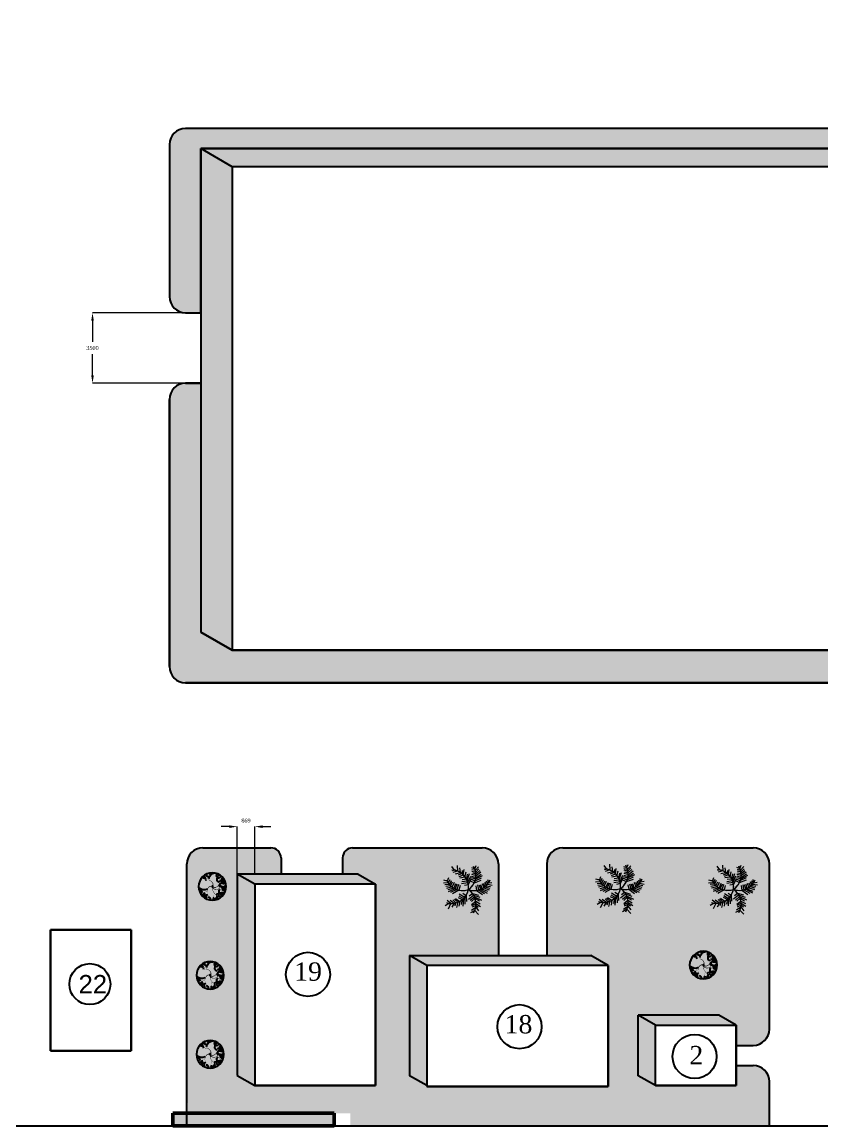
# Model space of a CAD drawing. Header units: inches. Extents: x -4475333 to 345677417, y -211198149 to 2125895.
# Drawn here: x -1376627 to -1336919, y 902548 to 957343 of the extents above; entities that cross this region are included whole.
import ezdxf

# ---------------------------------------------------------------- set-up
doc = ezdxf.new("R2010")
doc.units = ezdxf.units.IN
doc.header["$LTSCALE"] = 150
doc.header["$MEASUREMENT"] = 0
doc.linetypes.add('ACAD_ISO03W100', pattern=[30, 12, -18])
doc.linetypes.add('DASHEDX2', pattern=[1.5, 1, -0.5])
for name, color, linetype in [('12132', 7, 'Continuous'), ('HATCH', 8, 'Continuous'), ('Thiet bi', 7, 'Continuous')]:
    doc.layers.add(name, color=color, linetype=linetype)
for name, color, linetype, lineweight in [('cay co', 3, 'Continuous', 20), ('KHUNG BVE', 7, 'Continuous', 0), ('đường bìa', 6, 'DASHEDX2', 30)]:
    doc.layers.add(name, color=color, linetype=linetype, lineweight=lineweight)
doc.styles.add('KICHTHUOC', font='times.ttf')
doc.styles.add('NAM', font='arial.ttf', dxfattribs={"height": 200})
doc.styles.get("Standard").update_dxf_attribs({"font": 'times.ttf', "height": 100})
doc.dimstyles.get("Standard").update_dxf_attribs({"dimtxt": 100, "dimasz": 500, "dimexe": 0.18, "dimexo": 0.0625, "dimgap": 20, "dimtad": 1, "dimdec": 0, "dimzin": 0, "dimdsep": 46, "dimtxsty": 'Standard', "dimcen": 0.09, "dimadec": 0, "dimazin": 0, "dimtfac": 1, "dimtdec": 0, "dimtofl": 0, "dimtmove": 0, "dimatfit": 3, "dimfxl": 1, "dimtolj": 1, "dimtzin": 0, "dimlwd": 9, "dimlwe": 9, "dimarcsym": 0})

# ---------------------------------------------------------------- blocks, each defined once
blk = doc.blocks.new('A$C51A34F00')
at = {"layer": 'cay co', "lineweight": 9}
for p, q in [((1434, 5733), (1101, 6200)), ((1101, 5769), (1434, 5733)), ((1434, 5733), (1132, 5643)), ((1785, 6354), (1827, 5618)), ((2220, 5407), (2129, 6011)), ((2552, 5105), (2673, 5800)), ((3610, 6072), (4033, 5920)), ((3671, 5830), (4124, 5709)), ((4033, 5920), (4215, 6343)), ((4124, 5709), (4547, 6162)), ((4184, 5467), (4577, 5890)), ((484, 4295), (42, 4423)), ((635, 4718), (484, 4295)), ((813, 4500), (619, 4072)), ((982, 4366), (773, 3873)), ((1827, 5618), (1222, 5437)), ((1555, 5256), (2220, 5407)), ((2401, 5286), (1887, 5075)), ((2038, 4924), (2582, 5135)), ((2099, 4742), (2764, 4863)), ((2371, 4259), (3066, 4350)), ((2431, 5679), (2401, 5286)), ((2401, 4531), (3006, 4591)), ((2764, 4863), (2915, 5498)), ((3006, 4591), (3126, 5226)), ((3066, 4350), (3368, 5286)), ((3157, 4138), (3519, 4954)), ((3217, 3866), (3580, 4591)), ((3459, 4350), (4003, 4108)), ((3489, 4591), (4094, 4350)), ((3580, 4773), (4184, 4591)), ((3640, 5195), (4245, 5044)), ((3640, 4954), (4215, 4773)), ((3671, 5618), (4184, 5467)), ((3731, 5377), (4215, 5256)), ((4003, 4108), (4880, 4440)), ((4094, 4350), (4910, 4742)), ((4184, 4591), (5061, 5044)), ((4215, 5256), (4698, 5679)), ((4215, 4773), (4880, 5226)), ((4245, 5044), (4849, 5498)), ((5535, 4350), (5687, 3906)), ((5703, 4507), (5812, 4071)), ((619, 4072), (0, 4032)), ((773, 3873), (196, 3837)), ((926, 3712), (293, 3606)), ((1111, 3561), (377, 3381)), ((1340, 3412), (568, 3185)), ((1500, 3321), (593, 2930)), ((1744, 3237), (923, 2855)), ((1140, 4162), (926, 3712)), ((1377, 4124), (1111, 3561)), ((1988, 3154), (1176, 2687)), ((1564, 3971), (1340, 3412)), ((1743, 3903), (1500, 3321)), ((1940, 3858), (1744, 3237)), ((2146, 3728), (1988, 3154)), ((2341, 4017), (3157, 4138)), ((2734, 3806), (3217, 3897)), ((4187, 3705), (4288, 3118)), ((4288, 3118), (5050, 2573)), ((4404, 3814), (4539, 3177)), ((4539, 3177), (5319, 2716)), ((4606, 3839), (4790, 3236)), ((4790, 3889), (4958, 3311)), ((4790, 3236), (5654, 2758)), ((4958, 3311), (5704, 3009)), ((4991, 4024), (5201, 3437)), ((5192, 4049), (5360, 3579)), ((5201, 3437), (5913, 3185)), ((5360, 4233), (5519, 3722)), ((5360, 3579), (5980, 3412)), ((5519, 3722), (6089, 3630)), ((5687, 3906), (6298, 3806)), ((5812, 4071), (6265, 4155)), ((700, 1437), (213, 1135)), ((379, 1532), (700, 1437)), ((958, 1417), (470, 1816)), ((846, 1856), (1402, 1461)), ((1402, 1461), (1086, 938)), ((1616, 1503), (1223, 1895)), ((1420, 1977), (1842, 1572)), ((1493, 1128), (1616, 1503)), ((1537, 2068), (2105, 1701)), ((1839, 1575), (1683, 887)), ((1892, 2207), (2427, 1919)), ((1979, 2411), (2586, 2061)), ((2105, 1701), (2001, 1057)), ((2048, 2671), (2755, 2246)), ((2427, 1919), (2295, 1287)), ((2505, 2742), (2917, 2472)), ((2586, 2061), (2505, 1080)), ((2755, 2246), (2776, 1354)), ((2916, 2470), (2971, 1691)), ((3217, 2001), (3862, 2515)), ((3330, 2432), (3735, 2730)), ((3464, 1834), (4005, 2281)), ((3634, 1694), (4090, 2095)), ((3635, 1299), (4178, 1702)), ((3735, 2730), (4513, 2500)), ((3862, 2515), (4706, 2223)), ((4005, 2281), (4896, 1863)), ((4090, 2095), (4636, 1751)), ((4178, 1702), (4744, 1380)), ((637, 753), (958, 1417)), ((4037, 532), (3492, 214)), ((3604, 563), (4168, 946)), ((3673, 1161), (4204, 1417)), ((4197, 1170), (3692, 938)), ((4546, 0), (4037, 532)), ((4168, 946), (4548, 468)), ((4505, 924), (4197, 1170)), ((4204, 1417), (4794, 1031))]:
    blk.add_line(p, q, dxfattribs=at)
for centre, start, end in [((983, 3526), 352.15861, 78.46002), ((1951, 5083), 304.13422, 30.43563), ((2477, 5347), 202.8371, 289.13851), ((3955, 5347), 250.86149, 337.1629), ((1008, 3669), 262.14411, 348.44552), ((1951, 1353), 329.56437, 55.86578)]:
    blk.add_arc(centre, 2253, start, end, dxfattribs=at)
blk = doc.blocks.new('CAY6')
at = {"color": 3}
for points in [[(-301, 851, 0, 0, -0.047364), (-273, 733, 0, 0, -0.075072), (-274, 656, 0, 0, -0.003543), (-289, 561, 0, 0, -0.010099), (-296, 528, 0, 2.51, -0.013906), (-312, 463, 2.51, 6, 0.01), (-335, 372, 6, 7.96, 0.046202), (-340, 331, 7.96, 12, 0.022337), (-340, 244, 12, 12, 0)], [(-59, 901, 0, 1.39, 0), (-40, 858, 1.39, 2.61, 0), (-22, 821, 2.61, 3.67, 0), (-5, 788, 3.67, 4.61, 0), (10, 760, 4.61, 5.43, 0), (23, 736, 5.43, 6.17, 0), (36, 714, 6.17, 6.84, 0), (47, 695, 6.84, 7.45, 0), (57, 677, 7.45, 8.04, 0), (67, 659, 8.04, 8.59, 0), (75, 642, 8.59, 9.13, 0), (82, 625, 9.13, 9.65, 0), (88, 609, 9.65, 10.2, 0), (94, 593, 10.2, 10.7, 0), (99, 576, 10.7, 11.2, 0), (103, 560, 11.2, 11.7, 0), (107, 543, 11.7, 12.2, 0), (110, 526, 12.2, 12.7, 0), (112, 509, 12.7, 13.2, 0), (114, 492, 13.2, 13.6, 0), (115, 477, 13.6, 14.1, 0), (117, 462, 14.1, 14.4, 0), (118, 449, 14.4, 14.8, 0), (118, 439, 14.8, 15, 0), (119, 430, 15, 15, 0)], [(-851, 324, 0, 4.75, -0.117411), (-677, 401, 4.75, 9, -0.113734), (-529, 394, 9, 15.4, -0.04857), (-403, 346, 15.4, 18, -0.124462), (-362, 311, 18, 23.4, -0.142517), (-338, 239, 23.4, 30, 0.11679), (-312, 150, 30, 37.5, 0.058327), (-257, 73, 37.5, 45, 0.057981), (-185, 11, 45, 51.3, 0.142519), (-108, -14, 51.3, 60, 0.100124), (4, 5, 60, 60, 0)], [(-136, -882, 0, 4.75, -0.101447), (-231, -747, 4.75, 9, -0.113734), (-257, -602, 9, 15.4, -0.04857), (-238, -468, 15.4, 18, -0.124462), (-213, -421, 18, 23.4, -0.142517), (-148, -381, 23.4, 30, 0.11679), (-66, -336, 30, 37.5, 0.058327), (-4, -265, 37.5, 45, 0.057981), (41, -181, 45, 51.3, 0.142519), (48, -100, 51.3, 60, 0.100124), (4, 5, 60, 60, 0)], [(723, 533, 0, 4.75, -0.101447), (695, 371, 4.75, 9, -0.113734), (611, 249, 9, 15.4, -0.04857), (503, 168, 15.4, 18, -0.124462), (452, 152, 18, 23.4, -0.142517), (378, 170, 23.4, 30, 0.11679), (289, 195, 30, 37.5, 0.058327), (194, 189, 37.5, 45, 0.057981), (103, 161, 45, 51.3, 0.142519), (41, 109, 51.3, 60, 0.100124), (-2, 3, 60, 60, 0)], [(903, -6, 0, 4.75, -0.101447), (783, -119, 4.75, 9, -0.113734), (643, -166, 9, 15.4, -0.04857), (507, -166, 15.4, 18, -0.124462), (457, -148, 18, 23.4, -0.142517), (408, -90, 23.4, 30, 0.11679), (352, -16, 30, 37.5, 0.058327), (273, 36, 37.5, 45, 0.057981), (183, 68, 45, 51.3, 0.142519), (102, 63, 51.3, 60, 0.100124), (4, 5, 60, 60, 0)], [(565, 699, 0, 3.73, 0), (470, 663, 3.73, 6.94, 0), (390, 627, 6.94, 9.69, 0), (323, 593, 9.69, 12, 0), (268, 560, 12, 14, 0), (223, 529, 14, 15.8, 0), (187, 499, 15.8, 17.2, 0), (157, 472, 17.2, 18.5, 0), (133, 447, 18.5, 19.6, 0), (113, 424, 19.6, 20.6, 0), (96, 403, 20.6, 21.4, 0), (83, 384, 21.4, 22.2, 0), (71, 366, 22.2, 23, 0), (61, 348, 23, 23.7, 0), (53, 330, 23.7, 24.5, 0), (45, 310, 24.5, 25.3, 0), (38, 290, 25.3, 26.1, 0), (31, 267, 26.1, 27.1, 0), (24, 242, 27.1, 28.2, 0), (18, 214, 28.2, 29.4, 0), (12, 181, 29.4, 30.7, 0), (7, 144, 30.7, 32.3, 0), (3, 102, 32.3, 34, 0), (1, 54, 34, 36, 0), (0, 0, 36, 36, 0)], [(889, -188, 0, 0, -0.051925), (762, -147, 0, 0, -0.075072), (697, -106, 0, 0, -0.003543), (625, -42, 0, 0, -0.010099), (601, -19, 0, 2.51, -0.013906), (554, 29, 2.51, 6, 0.01), (489, 96, 6, 7.96, 0.046202), (457, 123, 7.96, 12, 0.022337), (384, 169, 12, 12, 0)], [(-752, -481, 0, 0, -0.047364), (-644, -427, 0, 0, -0.075072), (-569, -410, 0, 0, -0.003543), (-473, -405, 0, 0, -0.010099), (-439, -404, 0, 2.51, -0.013906), (-372, -405, 2.51, 6, 0.01), (-278, -407, 6, 7.96, 0.046202), (-237, -403, 7.96, 12, 0.022337), (-152, -384, 12, 12, 0)], [(602, -682, 0, 0, -0.051925), (525, -574, 0, 0, -0.075072), (498, -502, 0, 0, -0.003543), (479, -408, 0, 0, -0.010099), (473, -375, 0, 2.51, -0.013906), (464, -308, 2.51, 6, 0.01), (453, -215, 6, 7.96, 0.046202), (444, -175, 7.96, 12, 0.022337), (412, -94, 12, 12, 0)]]:
    blk.add_lwpolyline(points, format="xyseb", dxfattribs=at)
for radius in [910, 31.2]:
    blk.add_circle((0, 0), radius, dxfattribs=at)
for centre, radius, start, end in [((-581, 705), 178, 325.9377, 27.67341), ((-292, 844), 160, 275.95756, 15.34599), ((-72, 1038), 322, 287.81554, 329.95009), ((213, 862), 135, 165.19548, 220.88456), ((360, 806), 125, 147.14461, 246.17038), ((448, 679), 140, 117.772, 215.04718), ((-541, -234), 457, 61.82792, 143.86289), ((-1003, 517), 363, 287.43552, 341.15458), ((-560, 650), 161, 206.97471, 283.83658), ((-699, 515), 180, 317.92006, 61.30615), ((577, 2099), 1803, 230.65193, 240.99299), ((438, 703), 240, 220.54801, 303.45319), ((591, 588), 158, 146.30768, 234.23397), ((660, 313), 219, 124.85782, 221.24401), ((493, 725), 81.6, 236.54115, 344.15237), ((668, -73), 187, 136.93388, 223.87016), ((697, 688), 294, 226.92091, 288.64484), ((720, -144), 219, 88.00647, 184.39266), ((452, 611), 144, 304.85782, 28.41799), ((654, 376), 152, 42.30629, 123.45319), ((1470, -1593), 1803, 108.62854, 118.96959), ((538, 601), 103, 310.42465, 10.97116), ((953, 35), 291, 110.3981, 183.24598), ((830, 118), 158, 109.45634, 197.38262), ((796, 343), 164, 241.09804, 295.90732), ((733, 219), 144, 268.00647, 351.56665), ((902, 128), 178, 204.11093, 265.65001), ((833, 286), 81.6, 199.6898, 307.30102), ((752, 336), 72.8, 289.45634, 19.8214), ((-549, -721), 178, 68.93442, 138.39314), ((-2164, 100), 1803, 332.99072, 343.79308), ((-291, -733), 88.3, 66.21783, 184.76698), ((187, -471), 425, 184.5943, 267.02359), ((429, -726), 144, 128.29388, 234.04489), ((495, -457), 187, 100.08254, 187.01881), ((964, -400), 659, 187.01881, 217.14056), ((353, -781), 233, 18.51949, 96.97856), ((225, -2155), 1803, 71.77719, 82.11825), ((1008, 255), 659, 223.87016, 253.99191), ((788, -543), 291, 73.54675, 146.39463), ((748, -416), 233, 55.37084, 133.8299), ((803, -437), 178, 167.25958, 228.79867), ((776, -326), 144, 165.14523, 270.89624), ((847, -202), 164, 204.24669, 259.05597), ((-602, -759), 224, 347.05633, 4.76698), ((-71, -822), 66.7, 129.08344, 263.45776)]:
    blk.add_arc(centre, radius, start, end, dxfattribs=at)
blk = doc.blocks.new('*D258')
at = {"layer": 'Defpoints', "color": 0, "lineweight": 0, "transparency": 16777216}
for p in [(-1365076, 917404), (-1365945, 915043), (-1365076, 915043)]:
    blk.add_point(p, dxfattribs=at)
at = {"layer": 'KHUNG BVE', "color": 0, "lineweight": 9, "transparency": 16777216}
for p, q in [((-1366345, 917404), (-1366745, 917404)), ((-1365945, 915043), (-1365945, 917404)), ((-1365076, 915043), (-1365076, 917404)), ((-1364676, 917404), (-1364276, 917404))]:
    blk.add_line(p, q, dxfattribs=at)
at = {"layer": 'KHUNG BVE', "color": 0, "lineweight": 0, "transparency": 16777216}
for points in [[(-1366345, 917471), (-1366345, 917337), (-1365945, 917404)], [(-1364676, 917471), (-1364676, 917337), (-1365076, 917404)]]:
    blk.add_solid(points, dxfattribs=at)
at = {"layer": 'KHUNG BVE', "color": 0, "lineweight": 0, "transparency": 16777216, "insert": (-1365511, 917706), "char_height": 200, "attachment_point": 5, "style": 'KICHTHUOC'}
blk.add_mtext('\\A1;869', dxfattribs=at)
blk = doc.blocks.new('*D264')
at = {"layer": 'Defpoints', "color": 0, "lineweight": 0, "transparency": 16777216}
for p in [(-1367750, 942915), (-1373129, 939415), (-1367750, 939415)]:
    blk.add_point(p, dxfattribs=at)
at = {"layer": 'KHUNG BVE', "color": 0, "lineweight": 9, "transparency": 16777216}
for p, q in [((-1367750, 942915), (-1373129, 942915)), ((-1373129, 942515), (-1373129, 941466)), ((-1373129, 939815), (-1373129, 940863)), ((-1367750, 939415), (-1373129, 939415))]:
    blk.add_line(p, q, dxfattribs=at)
at = {"layer": 'KHUNG BVE', "color": 0, "lineweight": 0, "transparency": 16777216}
for points in [[(-1373195, 942515), (-1373062, 942515), (-1373129, 942915)], [(-1373195, 939815), (-1373062, 939815), (-1373129, 939415)]]:
    blk.add_solid(points, dxfattribs=at)
at = {"layer": 'KHUNG BVE', "color": 0, "lineweight": 0, "transparency": 16777216, "insert": (-1373129, 941165), "char_height": 200, "attachment_point": 5, "style": 'KICHTHUOC'}
blk.add_mtext('\\A1;3500', dxfattribs=at)

msp = doc.modelspace()

# ---------------------------------------------------------------- hatches: boundary and pattern name
at = {"layer": '12132', "lineweight": 5}
h = msp.add_hatch(dxfattribs=at)
h.set_pattern_fill('GRASS,_O', scale=80)
h.set_pattern_definition([(90, (-1266597.6, 941849.9), (-1436.84, 1436.84), [381, -2492.68]), (45, (-1266597.6, 941849.9), (-1436.84, 1436.84), [381, -1651]), (135, (-1266597.6, 941849.9), (-1436.84, -1436.84), [381, -1651])])
h.paths.add_polyline_path([(-1265817.5, 942604.8), (-1268119, 942604.8), (-1268119, 941598.2), (-1268211.4, 941438.2), (-1267189.4, 940848.2), (-1267189.4, 930848.2), (-1265189.4, 930848.2), (-1265189.4, 936243.9), (-1265817.5, 936243.9)])
h.paths.add_polyline_path([(-1272988.7, 942091.8), (-1272988.7, 942618), (-1284089, 942648.2, 0.4142136), (-1284889, 941848.2), (-1284889, 934148.2, 0.4142136), (-1284089, 933348.2), (-1283488.5, 933348.2), (-1283488.5, 941598.2), (-1272119, 941598.2)])
h.paths.add_polyline_path([(-1283488.5, 928348.2), (-1284089, 928348.2, 0.4142136), (-1284889, 927548.2), (-1284889, 924015.7), (-1283488.5, 924015.7)], flags=17)
h.paths.add_polyline_path([(-1265189.4, 930848.2), (-1267189.4, 930848.2), (-1267189.4, 920848.2), (-1282189.4, 920848.2), (-1283488.5, 921598.2), (-1283488.5, 924015.7), (-1284889, 924015.7), (-1284889, 920999.6, 0.4142136), (-1284389, 920499.6), (-1265189.4, 920499.6)])
h.paths.add_polyline_path([(-1322634.1, 917548.2, 0.4142136), (-1323434.1, 918348.2), (-1333727.7, 918348.2, 0.4142136), (-1334527.7, 917548.2), (-1334527.7, 903176.2), (-1328056.8, 903176.2), (-1328056.8, 902548.2), (-1309642.9, 902548.2), (-1309642.9, 918348.2), (-1318569.5, 918348.2, 0.4142136), (-1319369.5, 917548.2), (-1319369.5, 915248.2), (-1313506.4, 915248.2), (-1311774.4, 914248.2), (-1311774.4, 904548.2), (-1328774.4, 904548.2), (-1330506.4, 905548.2), (-1330506.4, 915248.2), (-1322634.1, 915248.2)])
h.paths.add_polyline_path([(-1304607.5, 918348.2), (-1309642.9, 918348.2), (-1309642.9, 902548.2), (-1276333.8, 902548.2), (-1276333.8, 918348.2), (-1284889, 918348.2), (-1286658.5, 918348.2), (-1288221, 918348.2, 0.4142136), (-1289021, 917548.2), (-1289021, 917044.6), (-1279633, 917044.6), (-1278764.9, 916548.2), (-1278764.9, 904548.2), (-1306764.9, 904548.2), (-1307633, 905044.6), (-1307633, 917044.6), (-1303807.5, 917044.6), (-1303807.5, 917548.2, 0.4142136)])
h.paths.add_polyline_path([(-1292221, 918348.2), (-1299657.5, 918348.2, 0.4142136), (-1300307.5, 917698.2), (-1300307.5, 917044.6), (-1291421, 917044.6), (-1291421, 917548.2, 0.4142136)])
h.paths.add_polyline_path([(-1271817.5, 918348.2), (-1276333.8, 918348.2), (-1276333.8, 902548.2), (-1265189.4, 902548.2), (-1265189.4, 918348.2), (-1267773.7, 918348.2, 0.4142136), (-1268573.7, 917548.2), (-1268573.7, 913923.2), (-1267423.2, 913923.2), (-1266773.7, 913548.2), (-1266773.7, 904548.2), (-1272773.7, 904548.2), (-1273423.2, 904923.2), (-1273423.2, 913923.2), (-1271017.5, 913923.2), (-1271017.5, 917548.2, 0.4142136)])
h.paths.add_polyline_path([(-1378389.9, 939370.5, 0.4142136), (-1379289.9, 940270.5), (-1380189.9, 940270.5), (-1380189.9, 930770.5), (-1392189.9, 930770.5), (-1393489, 931520.5), (-1393489, 956520.5), (-1381489, 956520.5), (-1380189.9, 955770.5), (-1380189.9, 946270.5), (-1379289.9, 946270.5, 0.4142136), (-1378389.9, 947170.5), (-1378389.9, 957733.9), (-1395189.4, 957733.9), (-1395189.4, 902548.2), (-1378389.9, 902548.2), (-1378389.9, 904748.2, 0.4142136), (-1379189.9, 905548.2), (-1379645.9, 905548.2), (-1379645.9, 904548.2), (-1383645.9, 904548.2), (-1384515.6, 905041.8), (-1384515.6, 908041.8), (-1380515.6, 908041.8), (-1379645.9, 907548.2), (-1379645.9, 906548.2), (-1379189.9, 906548.2, 0.4142136), (-1378389.9, 907348.2), (-1378389.9, 918772.6, 0.4142136), (-1378889.9, 919272.6), (-1380189.9, 919272.6), (-1380189.9, 913972.6), (-1390189.9, 913972.6), (-1391489, 914722.6), (-1391489, 927722.6), (-1381489, 927722.6), (-1380189.9, 926972.6), (-1380189.9, 921672.6), (-1378889.9, 921672.6, 0.4142136), (-1378389.9, 922172.6)])
h.paths.add_polyline_path([(-1363771.1, 915851.3, 0.4142136), (-1364271.1, 916351.3), (-1367647.9, 916351.3, 0.4142136), (-1368447.9, 915551.3), (-1368447.9, 910995.9), (-1368389.9, 902548.2), (-1368332.1, 902548.2), (-1368332.1, 903176.2), (-1360332.1, 903176.2), (-1360332.1, 902548.2), (-1356529.2, 902548.2), (-1356529.2, 904548.2), (-1357398.8, 905041.8), (-1357398.8, 911002.2), (-1352982.4, 911002.2), (-1352982.4, 915551.3, 0.4142136), (-1353782.4, 916351.3), (-1360215.1, 916351.3, 0.4142136), (-1360715.1, 915851.3), (-1360715.1, 915043.4), (-1359945.2, 915043.4), (-1359076.4, 914548.2), (-1359076.4, 904548.2), (-1365076.4, 904548.2), (-1365945.2, 905043.4), (-1365945.2, 915043.4), (-1363771.1, 915043.4)])
h.paths.add_polyline_path([(-1339527.7, 915551.3, 0.4142136), (-1340327.7, 916351.3), (-1349782.4, 916351.3, 0.4142136), (-1350582.4, 915551.3), (-1350582.4, 911002.2), (-1348398.8, 911002.2), (-1347529.2, 910508.6), (-1347529.2, 904508.6), (-1345175.2, 904548.2), (-1346044.9, 905041.8), (-1346044.9, 908041.8), (-1342044.9, 908041.8), (-1341175.2, 907548.2), (-1341175.2, 906548.2), (-1340327.7, 906548.2, 0.4142136), (-1339527.7, 907348.2)])
h.paths.add_polyline_path([(-1349761.3, 904508.6), (-1356529.2, 904508.6), (-1356529.2, 902548.2), (-1349761.3, 902548.2)])
h.paths.add_polyline_path([(-1339527.7, 904748.2, 0.4142136), (-1340327.7, 905548.2), (-1341175.2, 905548.2), (-1341175.2, 904548.2), (-1345175.2, 904548.2), (-1347529.2, 904508.6), (-1349761.3, 904508.6), (-1349761.3, 902548.2), (-1339527.7, 902548.2)])
h.paths.add_polyline_path([(-1265189.4, 983745.7), (-1267189.4, 983745.7), (-1267189.4, 956745.7), (-1286189.4, 956745.7), (-1287485.9, 957500.2), (-1287485.9, 967746.3), (-1288387.1, 967745.7, 0.4138068), (-1289285.9, 966845.7), (-1289285.9, 956545.7, 0.4142136), (-1288485.9, 955745.7), (-1265189.4, 955745.7)])
h.paths.add_polyline_path([(-1327671.3, 987487.6), (-1329449.6, 987487.6), (-1330748.6, 988237.6), (-1330748.6, 993487.6), (-1334529.6, 993487.6), (-1334529.6, 987487.6), (-1336329.6, 987487.6), (-1336330.4, 984944.8), (-1327672, 984944.8)])
h.paths.add_polyline_path([(-1278407.7, 997548.2), (-1324389.7, 997548.2), (-1324389.7, 994737.6), (-1315748.6, 994737.6), (-1314449.6, 993987.6), (-1314449.6, 987487.6), (-1316227.8, 987487.6), (-1316228.6, 984944.8), (-1307992.7, 984944.8), (-1307991.9, 987487.6), (-1309281.6, 987487.6), (-1310147.6, 987987.6), (-1310147.6, 990987.6), (-1306147.6, 990987.6), (-1305281.6, 990487.6), (-1305281.6, 987487.6), (-1306571.3, 987487.6), (-1306572, 984944.8), (-1296427.3, 984944.8), (-1296426.5, 987487.6), (-1298226.5, 987487.6), (-1299525.6, 988237.6), (-1299525.6, 994237.6), (-1293525.6, 994237.6), (-1292226.5, 993487.6), (-1292226.5, 987487.6), (-1294026.5, 987487.6), (-1294027.3, 984944.8), (-1294027.2, 984932.1), (-1291710.6, 984919.7), (-1283912.6, 989734), (-1283912.6, 993460.2), (-1278407.7, 993460.2)])
h.paths.add_polyline_path([(-1265189.4, 997548.2), (-1278407.7, 997548.2), (-1278407.7, 993460.2), (-1271912.6, 993460.2), (-1265189.4, 993460.2)])
h.paths.add_polyline_path([(-1265189.4, 993460.2), (-1271912.6, 993460.2), (-1271912.6, 987460.2), (-1283753.6, 987460.2), (-1289045.8, 984239.8, 0.2617789), (-1289285.9, 983812.6), (-1289285.9, 974045.7, 0.4142136), (-1288785.9, 973545.7), (-1287485.9, 973545.7), (-1287485.9, 984500.2), (-1268485.9, 984500.2), (-1267189.4, 983745.7), (-1265189.4, 983745.7)])
h.paths.add_polyline_path([(-1378454.5, 983649.8), (-1380646.7, 987531.8), (-1389167.8, 987531.8), (-1390466.9, 988281.8), (-1390466.9, 994281.8), (-1384949.1, 994281.8), (-1384949.1, 997548.2), (-1395189.4, 997548.2), (-1395189.4, 957733.9), (-1378389.9, 957733.9), (-1378389.9, 960564.2, 0.4142136), (-1379189.9, 961364.2), (-1380189.9, 961364.2), (-1380189.9, 959564.2), (-1389189.9, 959564.2), (-1390489, 960314.2), (-1390489, 966314.2), (-1381489, 966314.2), (-1380189.9, 965564.2), (-1380189.9, 963764.2), (-1379189.9, 963764.2, 0.4142136), (-1378389.9, 964564.2), (-1378389.9, 970102.3, 0.4142136), (-1379189.9, 970902.3), (-1380189.9, 970902.3), (-1380189.9, 969102.3), (-1386189.9, 969102.3), (-1387489, 969852.3), (-1387489, 975852.3), (-1381489, 975852.3), (-1380189.9, 975102.3), (-1380189.9, 973302.3), (-1379189.9, 973302.3, 0.4142136), (-1378389.9, 974102.3), (-1378389.9, 979832.2, 0.4142136), (-1378889.9, 980332.2), (-1380189.9, 980332.2), (-1380189.9, 978893.3), (-1384189.9, 978893.3), (-1385055.9, 979393.3), (-1385055.9, 983393.3), (-1384189.9, 982893.3), (-1380189.9, 982893.3), (-1380189.9, 981544.9), (-1378889.9, 981544.9, 0.4142136), (-1378389.9, 982044.9), (-1378389.9, 983404, 0.129229)])
h.paths.add_polyline_path([(-1334529.6, 997548.2), (-1384949.1, 997548.2), (-1384949.1, 994281.8), (-1378466.9, 994281.8), (-1377167.8, 993531.8), (-1377167.8, 987531.8), (-1378074.2, 987531.8), (-1376580.3, 984945.5), (-1375447.4, 984945.5), (-1360153.8, 984945.5), (-1360153.1, 987487.6), (-1370953.1, 987487.6), (-1372252.1, 988237.6), (-1372252.1, 996237.6), (-1347252.1, 996237.6), (-1345953.1, 995487.6), (-1345953.1, 987487.6), (-1356753.1, 987487.6), (-1356753.9, 984945.5), (-1338730.4, 984944.8), (-1338729.6, 987487.6), (-1340529.6, 987487.6), (-1341828.7, 988237.6), (-1341828.7, 994237.6), (-1335828.7, 994237.6), (-1334529.6, 993487.6)])
h.paths.add_polyline_path([(-1324389.7, 997548.2), (-1334529.6, 997548.2), (-1334529.6, 993487.6), (-1330748.6, 993487.6), (-1330748.6, 994737.6), (-1324389.7, 994737.6)])
h.paths.add_polyline_path([(-1325271.3, 987487.6), (-1325272, 984944.8), (-1318628.6, 984944.8), (-1318627.8, 987487.6)])
h = msp.add_hatch(color=7, dxfattribs=at)
h.dxf.hatch_style = 1
h.paths.add_polyline_path([(-1266773.7, 913548.2), (-1267423.2, 913923.2), (-1273423.2, 913923.2), (-1272773.7, 913548.2)])
h.paths.add_polyline_path([(-1272773.7, 913548.2), (-1273423.2, 913923.2), (-1273423.2, 904923.2), (-1272773.7, 904548.2)])
h.paths.add_polyline_path([(-1343654.9, 905088), (-1342526.5, 905088), (-1342526.5, 907033.7), (-1343654.9, 907033.7)], flags=9)
h.paths.add_polyline_path([(-1331131.9, 969802.7), (-1329250.7, 969802.7), (-1329250.7, 971198.5), (-1331131.9, 971198.5)], flags=9)
h.paths.add_polyline_path([(-1332230.3, 936939.7), (-1331064.9, 936939.7), (-1331064.9, 938312.2), (-1332230.3, 938312.2)], flags=9)
h.paths.add_polyline_path([(-1274091.3, 993380), (-1272290.1, 993380), (-1272290.1, 995325.7), (-1274091.3, 995325.7)], flags=9)
h.paths.add_polyline_path([(-1312642.6, 988199.3), (-1310769.1, 988199.3), (-1310769.1, 989571.8), (-1312642.6, 989571.8)], flags=9)
h.paths.add_polyline_path([(-1270648.7, 908862.4), (-1269520.3, 908862.4), (-1269520.3, 910808.1), (-1270648.7, 910808.1)], flags=9)
h.paths.add_polyline_path([(-1382125.6, 905088), (-1380997.2, 905088), (-1380997.2, 907033.7), (-1382125.6, 907033.7)], flags=9)
h.paths.add_polyline_path([(-1363204.7, 990986.7), (-1361331.3, 990986.7), (-1361331.3, 992359.1), (-1363204.7, 992359.1)], flags=9)
h.paths.add_polyline_path([(-1300393.7, 990050.3), (-1298512.2, 990050.3), (-1298512.2, 991447), (-1300393.7, 991447)], flags=9)
h.paths.add_polyline_path([(-1342904.1, 989858), (-1341030.6, 989858), (-1341030.6, 991230.4), (-1342904.1, 991230.4)], flags=9)
h.paths.add_polyline_path([(-1328048.9, 990438.2), (-1326175.4, 990438.2), (-1326175.4, 991810.6), (-1328048.9, 991810.6)], flags=9)
h.paths.add_polyline_path([(-1384428.3, 977745.9), (-1382547, 977745.9), (-1382547, 979141.7), (-1384428.3, 979141.7)], flags=9)
h.paths.add_polyline_path([(-1384610.7, 965769.7), (-1383438.8, 965824.3), (-1383503.7, 967218.6), (-1384675.7, 967164)], flags=9)
h.paths.add_polyline_path([(-1382710.2, 988729.2), (-1381537, 988729.2), (-1381537, 990125), (-1382710.2, 990125)], flags=9)
h.paths.add_polyline_path([(-1374051, 913871.5), (-1372177.5, 913871.5), (-1372177.5, 915244), (-1374051, 915244)], flags=9)
h.paths.add_polyline_path([(-1385804.8, 945606), (-1384631.5, 945606), (-1384631.5, 947001.7), (-1385804.8, 947001.7)], flags=9)
h.paths.add_polyline_path([(-1274280.3, 935613), (-1273122.6, 935613), (-1273122.6, 936962.1), (-1274280.3, 936962.1)], flags=9)
h.paths.add_polyline_path([(-1276081.5, 972418.4), (-1274208, 972418.4), (-1274208, 973790.8), (-1276081.5, 973790.8)], flags=9)
h.paths.add_polyline_path([(-1385501, 921809.8), (-1383627.6, 921809.8), (-1383627.6, 923182.3), (-1385501, 923182.3)], flags=9)
h.paths.add_polyline_path([(-1363255.1, 909237.2), (-1361454, 909237.2), (-1361454, 911182.8), (-1363255.1, 911182.8)], flags=9)
h.paths.add_polyline_path([(-1352790.3, 906621.1), (-1350989.2, 906621.1), (-1350989.2, 908566.8), (-1352790.3, 908566.8)], flags=9)
h.paths.add_polyline_path([(-1293409.6, 910716.6), (-1292246, 910716.6), (-1292246, 912083.5), (-1293409.6, 912083.5)], flags=9)
h.paths.add_polyline_path([(-1321473, 909538.8), (-1320344.6, 909538.8), (-1320344.6, 911484.5), (-1321473, 911484.5)], flags=9)
h = msp.add_hatch(dxfattribs=at)
h.set_pattern_fill('AR-B816', scale=40)
h.set_pattern_definition([(0, (-1373830.9, 1435236.1), (0, 320), []), (90, (-1373830.9, 1435236.1), (-320, 320), [320, -320])])
edge = h.paths.add_edge_path()
edge.add_arc((-1311489.4, 951261.9), 800, 0, 90)
edge.add_line((-1311489.4, 952061.9), (-1368510.2, 952061.9))
edge.add_arc((-1368510.2, 951261.9), 800, 90, 180)
edge.add_line((-1369310.2, 951261.9), (-1369310.2, 943714.6))
edge.add_arc((-1368510.2, 943714.6), 800, 180, 270)
edge.add_line((-1368510.2, 942914.6), (-1367749.8, 942914.6))
edge.add_line((-1367749.8, 942914.6), (-1367749.8, 951061.9))
edge.add_line((-1367749.8, 951061.9), (-1310689.4, 951061.9))
edge.add_line((-1310689.4, 951061.9), (-1310689.4, 951261.9))
h = msp.add_hatch(color=7, dxfattribs=at)
h.dxf.hatch_style = 1
h.paths.add_polyline_path([(-1295749.8, 951061.9), (-1367749.8, 951061.9), (-1366189.4, 950164.6), (-1294189.4, 950164.6)])
h = msp.add_hatch(color=7, dxfattribs=at)
h.dxf.hatch_style = 1
h.paths.add_polyline_path([(-1367749.8, 951061.9), (-1367749.8, 927061.9), (-1366189.4, 926164.6), (-1366189.4, 950164.6)])
h = msp.add_hatch(dxfattribs=at)
h.set_pattern_fill('AR-B816', scale=40)
h.set_pattern_definition([(0, (-1375891.9, 1449865.04), (0, 320), []), (90, (-1375891.9, 1449865.04), (-320, 320), [320, -320])])
edge = h.paths.add_edge_path()
edge.add_line((-1369310.2, 925861.9), (-1369310.2, 938614.6))
edge.add_arc((-1368510.2, 938614.6), 800, 90, 180, ccw=False)
edge.add_line((-1368510.2, 939414.6), (-1367749.8, 939414.6))
edge.add_line((-1367749.8, 939414.6), (-1367749.8, 927061.9))
edge.add_line((-1367749.8, 927061.9), (-1366189.4, 926164.6))
edge.add_line((-1366189.4, 926164.6), (-1294189.4, 926164.6))
edge.add_line((-1294189.4, 926164.6), (-1294189.4, 927658.7))
edge.add_line((-1294189.4, 927658.7), (-1293807, 927658.7))
edge.add_arc((-1293807, 926708.7), 950, 0, 90, ccw=False)
edge.add_line((-1292857, 926708.7), (-1292857, 926023.7))
edge.add_line((-1292857, 926023.7), (-1292857, 925346.9))
edge.add_arc((-1293657, 925346.9), 800, -90, 0, ccw=False)
edge.add_line((-1293657, 924546.9), (-1368510.2, 924546.9))
edge.add_arc((-1368510.2, 925346.9), 800, 180, 270, ccw=False)
edge.add_line((-1369310.2, 925346.9), (-1369310.2, 925861.9))
h = msp.add_hatch(color=7, dxfattribs=at)
h.dxf.hatch_style = 1
h.paths.add_polyline_path([(-1359076.4, 914548.2), (-1365076.4, 914548.2), (-1365945.2, 915043.4), (-1359945.2, 915043.4)])
h = msp.add_hatch(color=7, dxfattribs=at)
h.dxf.hatch_style = 1
h.paths.add_polyline_path([(-1365076.4, 914548.2), (-1365076.4, 904548.2), (-1365945.2, 905043.4), (-1365945.2, 915043.4)])
h = msp.add_hatch(color=0, dxfattribs=at)
h.dxf.hatch_style = 1
h.paths.add_polyline_path([(-1348398.8, 911002.2), (-1357398.8, 911002.2), (-1356529.2, 910508.6), (-1347529.2, 910508.6)])
h.paths.add_polyline_path([(-1356529.2, 910508.6), (-1357398.8, 911002.2), (-1357398.8, 905041.8), (-1356529.2, 904548.2)])
h.paths.add_polyline_path([(-1352790.3, 906621.1), (-1350989.2, 906621.1), (-1350989.2, 908566.8), (-1352790.3, 908566.8)], flags=9)
h = msp.add_hatch(color=7, dxfattribs=at)
h.dxf.hatch_style = 1
h.paths.add_polyline_path([(-1345175.2, 907548.2), (-1341175.2, 907548.2), (-1342044.9, 908041.8), (-1346044.9, 908041.8)])
h = msp.add_hatch(dxfattribs=at)
h.set_pattern_fill('ANSI31')
h.set_pattern_definition([(45, (-1337421.22784, 1367666.04703), (-0.08838834765, 0.08838834765), [])])
h.paths.add_polyline_path([(-1345175.2, 904548.2), (-1346044.9, 905041.8), (-1346044.9, 908041.8), (-1345175.2, 907548.2)])
h = msp.add_hatch(color=7, dxfattribs=at)
h.dxf.hatch_style = 1
h.paths.add_polyline_path([(-1369134.2, 903176.2), (-1361134.2, 903176.2), (-1361134.2, 902548.2), (-1369134.2, 902548.2)])

# ---------------------------------------------------------------- linework, layer by layer
at = {"color": 7}
for p, q in [((-1311489.4, 952061.9), (-1368510.2, 952061.9)), ((-1369310.2, 951261.9), (-1369310.2, 943714.6)), ((-1366189.4, 950164.6), (-1367749.8, 951061.9)), ((-1295749.8, 951061.9), (-1367749.8, 951061.9)), ((-1367749.8, 951061.9), (-1310689.4, 951061.9)), ((-1294189.4, 950164.6), (-1366189.4, 950164.6)), ((-1366189.4, 950164.6), (-1366189.4, 926164.6)), ((-1368510.2, 942914.6), (-1367749.8, 942914.6)), ((-1368510.2, 939414.6), (-1367749.8, 939414.6)), ((-1367749.8, 939414.6), (-1367749.8, 927061.9)), ((-1369310.2, 938614.6), (-1369310.2, 925861.9)), ((-1369310.2, 925861.9), (-1369310.2, 938614.6)), ((-1367749.8, 927061.9), (-1366189.4, 926164.6)), ((-1366189.4, 926164.6), (-1367749.8, 927061.9)), ((-1367749.8, 927061.9), (-1366189.4, 926164.6)), ((-1367749.8, 927061.9), (-1366189.4, 926164.6)), ((-1366189.4, 926164.6), (-1294189.4, 926164.6)), ((-1369310.2, 925861.9), (-1369310.2, 925346.9)), ((-1369310.2, 925346.9), (-1369310.2, 925861.9)), ((-1368510.2, 924546.9), (-1293657, 924546.9)), ((-1293657, 924546.9), (-1368510.2, 924546.9)), ((-1367647.9, 916351.3), (-1364271.1, 916351.3)), ((-1360215.1, 916351.3), (-1353782.4, 916351.3)), ((-1349782.4, 916351.3), (-1340327.7, 916351.3)), ((-1368447.9, 902548.2), (-1368447.9, 915551.3)), ((-1352982.4, 915551.3), (-1352982.4, 911002.2)), ((-1350582.4, 915551.3), (-1350582.4, 911002.2)), ((-1339527.7, 907348.2), (-1339527.7, 915551.3)), ((-1356529.2, 910508.6), (-1357398.8, 911002.2)), ((-1357398.8, 911002.2), (-1357398.8, 905041.8)), ((-1357398.8, 911002.2), (-1348398.8, 911002.2)), ((-1347529.2, 910508.6), (-1348398.8, 911002.2)), ((-1347529.2, 910508.6), (-1356529.2, 910508.6)), ((-1356529.2, 910508.6), (-1356529.2, 904508.6)), ((-1342044.9, 908041.8), (-1346044.9, 908041.8)), ((-1345175.2, 907548.2), (-1346044.9, 908041.8)), ((-1346044.9, 905041.8), (-1346044.9, 908041.8)), ((-1341175.2, 907548.2), (-1342044.9, 908041.8)), ((-1345175.2, 907548.2), (-1341175.2, 907548.2)), ((-1345175.2, 904548.2), (-1345175.2, 907548.2)), ((-1341175.2, 906548.2), (-1340327.7, 906548.2)), ((-1341175.2, 905548.2), (-1340327.7, 905548.2)), ((-1356529.2, 904548.2), (-1357398.8, 905041.8)), ((-1345175.2, 904548.2), (-1346044.9, 905041.8)), ((-1339527.7, 902548.2), (-1339527.7, 904748.2))]:
    msp.add_line(p, q, dxfattribs=at)
for p, q in [((-1367749.8, 951061.9), (-1367749.8, 927061.9)), ((-1367749.8, 951061.9), (-1367749.8, 927061.9)), ((-1365076.4, 914548.2), (-1365945.2, 915043.4)), ((-1359945.2, 915043.4), (-1365945.2, 915043.4)), ((-1365945.2, 915043.4), (-1365945.2, 905043.4)), ((-1365945.2, 915043.4), (-1365945.2, 905043.4)), ((-1365945.2, 915043.4), (-1365945.2, 905043.4)), ((-1359076.4, 914548.2), (-1365076.4, 914548.2)), ((-1365076.4, 914548.2), (-1365076.4, 904548.2)), ((-1359945.2, 915043.4), (-1359076.4, 914548.2)), ((-1365945.2, 905043.4), (-1365076.4, 904548.2))]:
    msp.add_line(p, q)
at = {"color": 7, "lineweight": 0}
for p, q in [((-1367749.8, 951061.9), (-1366189.4, 950164.6)), ((-1366189.4, 950164.6), (-1367749.8, 951061.9)), ((-1366189.4, 950164.6), (-1294189.4, 950164.6)), ((-1366189.4, 926164.6), (-1366189.4, 950164.6)), ((-1367749.8, 927061.9), (-1366189.4, 926164.6)), ((-1367749.8, 927061.9), (-1366189.4, 926164.6))]:
    msp.add_line(p, q, dxfattribs=at)
at = {"lineweight": 0}
for p, q in [((-1367749.8, 951061.9), (-1367749.8, 927061.9)), ((-1395189.4, 902548.2), (-1265189.4, 902548.2))]:
    msp.add_line(p, q, dxfattribs=at)
at = {"color": 3}
for p, q in [((-1367749.8, 942914.6), (-1367749.8, 951061.9)), ((-1367749.8, 939414.6), (-1367749.8, 927061.9))]:
    msp.add_line(p, q, dxfattribs=at)
at = {"color": 7, "linetype": 'Continuous', "lineweight": 30, "ltscale": 2}
msp.add_line((-1367749.8, 939414.6), (-1368510.2, 939414.6), dxfattribs=at)
at = {"color": 7, "lineweight": 30, "ltscale": 3}
for p, q in [((-1366189.4, 926164.6), (-1294189.4, 926164.6)), ((-1359076.4, 904548.2), (-1359076.4, 914548.2)), ((-1371215.8, 912283.6), (-1375215.8, 912283.6)), ((-1375215.8, 912283.6), (-1375215.8, 906283.6)), ((-1371215.8, 906283.6), (-1371215.8, 912283.6)), ((-1347529.2, 904508.6), (-1347529.2, 910508.6)), ((-1341175.2, 907548.2), (-1341175.2, 904548.2)), ((-1375215.8, 906283.6), (-1371215.8, 906283.6)), ((-1365076.4, 904548.2), (-1359076.4, 904548.2)), ((-1356529.2, 904508.6), (-1347529.2, 904508.6)), ((-1341175.2, 904548.2), (-1345175.2, 904548.2))]:
    msp.add_line(p, q, dxfattribs=at)
at = {"color": 0}
for p, q in [((-1363771.1, 915851.3), (-1363771.1, 915043.4)), ((-1360715.1, 915851.3), (-1360715.1, 915043.4))]:
    msp.add_line(p, q, dxfattribs=at)
msp.add_lwpolyline([(-1395189.4, 902548.2), (-1265189.4, 902548.2), (-1265189.4, 997548.2), (-1395189.4, 997548.2)], close=True)
at = {"color": 4}
for centre, radius in [((-1362432.7, 910070.7), 1094.8), ((-1373262, 909586.2), 1018.1), ((-1351934.1, 907474.5), 1094.8), ((-1343239.3, 905992.6), 1094.8)]:
    msp.add_circle(centre, radius, dxfattribs=at)
at = {"color": 7}
for centre, start, end in [((-1368510.2, 951261.9), 90, 180), ((-1368510.2, 943714.6), 180, 270), ((-1368510.2, 938614.6), 90, 180), ((-1368510.2, 938614.6), 90, 180), ((-1368510.2, 925346.9), 180, 270), ((-1368510.2, 925346.9), 180, 270), ((-1367647.9, 915551.3), 90, 180), ((-1353782.4, 915551.3), 0, 90), ((-1349782.4, 915551.3), 90, 180), ((-1340327.7, 915551.3), 0, 90), ((-1340327.7, 907348.2), 270, 0), ((-1340327.7, 904748.2), 0, 90)]:
    msp.add_arc(centre, 800, start, end, dxfattribs=at)
at = {"color": 0}
for centre, start, end in [((-1364271.1, 915851.3), 0, 90), ((-1360215.1, 915851.3), 90, 180)]:
    msp.add_arc(centre, 500, start, end, dxfattribs=at)
at = {"layer": 'cay co', "lineweight": 9}
for centre, start_param, end_param in [((-1355329.1, 914397.3), 5.9017717, 6.0817821), ((-1355329.1, 914397.3), 5.7027563, 5.9017717), ((-1355329.1, 914397.3), 5.6069712, 5.7027563), ((-1355329.1, 914397.3), 5.5096281, 5.6069712), ((-1354957.4, 914995.5), 5.0988099, 5.2435549), ((-1354957.4, 914995.5), 4.9947514, 5.0988099), ((-1354957.4, 914995.5), 4.885362, 4.9947514), ((-1354957.4, 914995.5), 4.7908762, 4.885362), ((-1347777.2, 914449.3), 5.9017717, 6.0817821), ((-1347777.2, 914449.3), 5.7027563, 5.9017717), ((-1347777.2, 914449.3), 5.6069712, 5.7027563), ((-1347777.2, 914449.3), 5.5096281, 5.6069712), ((-1347777.2, 914449.3), 5.504097, 5.5096281), ((-1347405.6, 915047.5), 5.0988099, 5.2435549), ((-1347405.6, 915047.5), 4.9947514, 5.0988099), ((-1347405.6, 915047.5), 4.885362, 4.9947514), ((-1347405.6, 915047.5), 4.7908762, 4.885362), ((-1347405.6, 915047.5), 4.6995561, 4.7908762), ((-1342165.1, 914407.4), 5.9017717, 6.0817821), ((-1342165.1, 914407.4), 5.7027563, 5.9017717), ((-1342165.1, 914407.4), 5.6069712, 5.7027563), ((-1342165.1, 914407.4), 5.5096281, 5.6069712), ((-1341793.4, 915005.6), 5.0988099, 5.2435549), ((-1341793.4, 915005.6), 4.9947514, 5.0988099), ((-1341793.4, 915005.6), 4.885362, 4.9947514), ((-1341793.4, 915005.6), 4.7908762, 4.885362), ((-1341793.4, 915005.6), 4.6995561, 4.7908762), ((-1354755.6, 915096.8), 1.9693737, 2.0563217), ((-1354755.6, 915096.8), 2.0563217, 2.172006), ((-1354755.6, 915096.8), 2.172006, 2.2838806), ((-1354755.6, 915096.8), 2.2838806, 2.3827491), ((-1355329.1, 914397.3), 5.504097, 5.5096281), ((-1355329.1, 914397.3), 5.3665051, 5.504097), ((-1355329.1, 914397.3), 5.2032738, 5.3665051), ((-1355329.1, 914397.3), 5.0965475, 5.2032738), ((-1355329.1, 914397.3), 4.9874217, 5.0965475), ((-1355329.1, 914397.3), 4.8768673, 4.9874217), ((-1355329.1, 914397.3), 4.5755384, 4.8768673), ((-1354957.4, 914995.5), 3.7373112, 4.2683915), ((-1354957.4, 914995.5), 4.2683915, 4.3826632), ((-1354957.4, 914995.5), 4.3826632, 4.4965848), ((-1354957.4, 914995.5), 4.4965848, 4.5782607), ((-1354957.4, 914995.5), 4.5782607, 4.6995561), ((-1354957.4, 914995.5), 4.6995561, 4.7908762), ((-1354188.2, 915096.8), 3.9085159, 4.0186469), ((-1354188.2, 915096.8), 4.0186469, 4.1106274), ((-1354188.2, 915096.8), 4.1106274, 4.3138356), ((-1347203.7, 915148.8), 1.9693737, 2.0563217), ((-1347203.7, 915148.8), 2.0563217, 2.172006), ((-1347203.7, 915148.8), 2.172006, 2.2838806), ((-1347203.7, 915148.8), 2.2838806, 2.3827491), ((-1347203.7, 915148.8), 2.3827491, 2.4868332), ((-1347777.2, 914449.3), 5.3665051, 5.504097), ((-1347777.2, 914449.3), 5.2032738, 5.3665051), ((-1347777.2, 914449.3), 5.0965475, 5.2032738), ((-1347777.2, 914449.3), 4.9874217, 5.0965475), ((-1347777.2, 914449.3), 4.8768673, 4.9874217), ((-1347777.2, 914449.3), 4.5755384, 4.8768673), ((-1347405.6, 915047.5), 3.7373112, 4.2683915), ((-1347405.6, 915047.5), 4.2683915, 4.3826632), ((-1347405.6, 915047.5), 4.3826632, 4.4965848), ((-1347405.6, 915047.5), 4.4965848, 4.5782607), ((-1347405.6, 915047.5), 4.5782607, 4.6995561), ((-1346636.3, 915148.8), 3.814041, 3.9085159), ((-1346636.3, 915148.8), 3.9085159, 4.0186469), ((-1346636.3, 915148.8), 4.0186469, 4.1106274), ((-1346636.3, 915148.8), 4.1106274, 4.3138356), ((-1341591.5, 915106.9), 1.9693737, 2.0563217), ((-1341591.5, 915106.9), 2.0563217, 2.172006), ((-1341591.5, 915106.9), 2.172006, 2.2838806), ((-1341591.5, 915106.9), 2.2838806, 2.3827491), ((-1342165.1, 914407.4), 5.504097, 5.5096281), ((-1342165.1, 914407.4), 5.3665051, 5.504097), ((-1342165.1, 914407.4), 5.2032738, 5.3665051), ((-1342165.1, 914407.4), 5.0965475, 5.2032738), ((-1342165.1, 914407.4), 4.9874217, 5.0965475), ((-1342165.1, 914407.4), 4.8768673, 4.9874217), ((-1342165.1, 914407.4), 4.5755384, 4.8768673), ((-1341793.4, 915005.6), 3.7373112, 4.2683915), ((-1341793.4, 915005.6), 4.2683915, 4.3826632), ((-1341793.4, 915005.6), 4.3826632, 4.4965848), ((-1341793.4, 915005.6), 4.4965848, 4.5782607), ((-1341793.4, 915005.6), 4.5782607, 4.6995561), ((-1341024.1, 915106.9), 3.9085159, 4.0186469), ((-1341024.1, 915106.9), 4.0186469, 4.1106274), ((-1341024.1, 915106.9), 4.1106274, 4.3138356), ((-1354755.6, 915096.8), 2.3827491, 2.4868332), ((-1354755.6, 915096.8), 2.4868332, 2.606537), ((-1354755.6, 915096.8), 2.606537, 2.6907886), ((-1354755.6, 915096.8), 2.6907886, 2.7979464), ((-1354755.6, 915096.8), 2.7979464, 2.9188792), ((-1354755.6, 915096.8), 2.9188792, 3.4756174), ((-1355319.7, 914452.6), 4.028626, 4.1509212), ((-1355319.7, 914452.6), 4.1509212, 4.152274), ((-1355319.7, 914452.6), 4.152274, 4.5107064), ((-1354188.2, 915096.8), 2.8075919, 3.2899317), ((-1354957.4, 913563), 5.3698408, 5.6874472), ((-1354957.4, 913563), 5.2495586, 5.3698408), ((-1354957.4, 913563), 5.1367056, 5.2495586), ((-1354188.2, 915096.8), 3.2899317, 3.4073038), ((-1354188.2, 915096.8), 3.4073038, 3.5191255), ((-1354188.2, 915096.8), 3.5191255, 3.6007526), ((-1354188.2, 915096.8), 3.6007526, 3.7225744), ((-1354188.2, 915096.8), 3.7225744, 3.814041), ((-1354188.2, 915096.8), 3.814041, 3.9085159), ((-1347203.7, 915148.8), 2.4868332, 2.606537), ((-1347203.7, 915148.8), 2.606537, 2.6907886), ((-1347203.7, 915148.8), 2.6907886, 2.7979464), ((-1347203.7, 915148.8), 2.7979464, 2.9188792), ((-1347203.7, 915148.8), 2.9188792, 3.4756174), ((-1347767.8, 914504.6), 4.028626, 4.1509212), ((-1347767.8, 914504.6), 4.1509212, 4.152274), ((-1347767.8, 914504.6), 4.152274, 4.5107064), ((-1346636.3, 915148.8), 2.8075919, 3.2899317), ((-1347405.6, 913615), 5.3698408, 5.6874472), ((-1347405.6, 913615), 5.2495586, 5.3698408), ((-1347405.6, 913615), 5.1367056, 5.2495586), ((-1347405.6, 913615), 5.0444743, 5.1367056), ((-1346636.3, 915148.8), 3.2899317, 3.4073038), ((-1346636.3, 915148.8), 3.4073038, 3.5191255), ((-1346636.3, 915148.8), 3.5191255, 3.6007526), ((-1346636.3, 915148.8), 3.6007526, 3.7225744), ((-1346636.3, 915148.8), 3.7225744, 3.814041), ((-1341591.5, 915106.9), 2.3827491, 2.4868332), ((-1341591.5, 915106.9), 2.4868332, 2.606537), ((-1341591.5, 915106.9), 2.606537, 2.6907886), ((-1341591.5, 915106.9), 2.6907886, 2.7979464), ((-1341591.5, 915106.9), 2.7979464, 2.9188792), ((-1341591.5, 915106.9), 2.9188792, 3.4756174), ((-1342155.6, 914462.7), 4.028626, 4.1509212), ((-1342155.6, 914462.7), 4.1509212, 4.152274), ((-1342155.6, 914462.7), 4.152274, 4.5107064), ((-1341024.1, 915106.9), 2.8075919, 3.2899317), ((-1341793.4, 913573.1), 5.3698408, 5.6874472), ((-1341793.4, 913573.1), 5.2495586, 5.3698408), ((-1341793.4, 913573.1), 5.1367056, 5.2495586), ((-1341024.1, 915106.9), 3.2899317, 3.4073038), ((-1341024.1, 915106.9), 3.4073038, 3.5191255), ((-1341024.1, 915106.9), 3.5191255, 3.6007526), ((-1341024.1, 915106.9), 3.6007526, 3.7225744), ((-1341024.1, 915106.9), 3.7225744, 3.814041), ((-1341024.1, 915106.9), 3.814041, 3.9085159), ((-1355319.7, 914452.6), 3.0044627, 3.1194282), ((-1355319.7, 914452.6), 3.1194282, 3.3143402), ((-1355319.7, 914452.6), 3.3143402, 3.414283), ((-1355319.7, 914452.6), 3.414283, 3.5192165), ((-1355319.7, 914452.6), 3.5192165, 3.6499829), ((-1355319.7, 914452.6), 3.6499829, 3.8228967), ((-1355319.7, 914452.6), 3.8228967, 3.9171528), ((-1355319.7, 914452.6), 3.9171528, 4.028626), ((-1354957.4, 913563), 5.0444743, 5.1367056), ((-1354957.4, 913563), 4.8680703, 5.0444743), ((-1354957.4, 913563), 4.5309727, 4.6309748), ((-1354957.4, 913563), 4.7408595, 4.8680703), ((-1354957.4, 913563), 4.6309748, 4.7408595), ((-1347767.8, 914504.6), 3.0044627, 3.1194282), ((-1347767.8, 914504.6), 3.1194282, 3.3143402), ((-1347767.8, 914504.6), 3.3143402, 3.414283), ((-1347767.8, 914504.6), 3.414283, 3.5192165), ((-1347767.8, 914504.6), 3.5192165, 3.6499829), ((-1347767.8, 914504.6), 3.6499829, 3.8228967), ((-1347767.8, 914504.6), 3.8228967, 3.9171528), ((-1347767.8, 914504.6), 3.9171528, 4.028626), ((-1347405.6, 913615), 4.3349595, 4.5309727), ((-1347405.6, 913615), 4.8680703, 5.0444743), ((-1347405.6, 913615), 4.5309727, 4.6309748), ((-1347405.6, 913615), 4.7408595, 4.8680703), ((-1347405.6, 913615), 4.6309748, 4.7408595), ((-1342155.6, 914462.7), 3.0044627, 3.1194282), ((-1342155.6, 914462.7), 3.1194282, 3.3143402), ((-1342155.6, 914462.7), 3.3143402, 3.414283), ((-1342155.6, 914462.7), 3.414283, 3.5192165), ((-1342155.6, 914462.7), 3.5192165, 3.6499829), ((-1342155.6, 914462.7), 3.6499829, 3.8228967), ((-1342155.6, 914462.7), 3.8228967, 3.9171528), ((-1342155.6, 914462.7), 3.9171528, 4.028626), ((-1341793.4, 913573.1), 5.0444743, 5.1367056), ((-1341793.4, 913573.1), 4.8680703, 5.0444743), ((-1341793.4, 913573.1), 4.5309727, 4.6309748), ((-1341793.4, 913573.1), 4.7408595, 4.8680703), ((-1341793.4, 913573.1), 4.6309748, 4.7408595), ((-1354957.4, 913563), 4.1812035, 4.3349595), ((-1354957.4, 913563), 4.3349595, 4.5309727), ((-1347405.6, 913615), 4.1812035, 4.3349595), ((-1341793.4, 913573.1), 4.1812035, 4.3349595), ((-1341793.4, 913573.1), 4.3349595, 4.5309727)]:
    msp.add_ellipse(centre, major_axis=(0, 865.3), ratio=1, start_param=start_param, end_param=end_param, dxfattribs=at)
at = {"layer": 'đường bìa', "color": 0, "linetype": 'ACAD_ISO03W100', "lineweight": 50, "ltscale": 1000}
msp.add_lwpolyline([(-1369134.2, 903176.2), (-1361134.2, 903176.2), (-1361134.2, 902548.2), (-1369134.2, 902548.2)], close=True, dxfattribs=at)

# ---------------------------------------------------------------- block references
at = {"layer": 'HATCH', "lineweight": 30, "xscale": -0.75, "yscale": 0.75, "zscale": 0.75, "rotation": 180}
for p in [(-1367180.6, 914434.4), (-1367287.9, 910026.4), (-1342804.3, 910532.7), (-1367287.9, 906102.3)]:
    msp.add_blockref('CAY6', p, dxfattribs=at)
at = {"layer": 'Thiet bi', "lineweight": 30, "ltscale": 1000, "xscale": 0.3839999996125698, "yscale": 0.3839999996125698, "zscale": 0.3839999996125698}
for p in [(-1355706.7, 913043.5), (-1348154.9, 913095.5), (-1342542.7, 913053.6)]:
    msp.add_blockref('A$C51A34F00', p, dxfattribs=at)

# ---------------------------------------------------------------- texts
at = {"color": 4, "style": 'NAM'}
msp.add_text('22', height=911.25, dxfattribs=at).set_placement((-1373822.3, 909128.4))
at = {"color": 4, "char_height": 911.25, "width": 1306.675, "attachment_point": 3, "style": 'NAM'}
for s, insert in [('{\\fTimes New Roman|b0|i0|c0|p18;19}', (-1361739.6, 910667.3)), ('{\\fTimes New Roman|b0|i0|c0|p18;18}', (-1351294.5, 908051.2)), ('{\\fTimes New Roman|b0|i0|c0|p18;2}', (-1342810.2, 906518.1))]:
    msp.add_mtext(s, dxfattribs=dict(at, insert=insert))

# ---------------------------------------------------------------- dimensions: what is measured, and where the dimension line sits
at = {"layer": 'KHUNG BVE', "lineweight": 0}
dim = msp.add_linear_dim(base=(-1373128.6, 939414.6), p1=(-1367749.8, 942914.6), p2=(-1367749.8, 939414.6), angle=90, dimstyle='Standard', override={"dimtxt": 200, "dimasz": 400, "dimgap": 200, "dimtih": 1, "dimtoh": 1, "dimtxsty": 'KICHTHUOC'}, dxfattribs=at)
dim.commit()
dim.dimension.update_dxf_attribs({"geometry": '*D264', "text_midpoint": (-1373128.6, 941164.6)})
dim = msp.add_linear_dim(base=(-1365076.4, 917404), p1=(-1365945.2, 915043.4), p2=(-1365076.4, 915043.4), dimstyle='Standard', override={"dimtxt": 200, "dimasz": 400, "dimgap": 200, "dimtih": 1, "dimtoh": 1, "dimtxsty": 'KICHTHUOC'}, dxfattribs=at)
dim.commit()
dim.dimension.update_dxf_attribs({"geometry": '*D258', "text_midpoint": (-1365510.8, 917706)})

doc.saveas('drawing.dxf')
